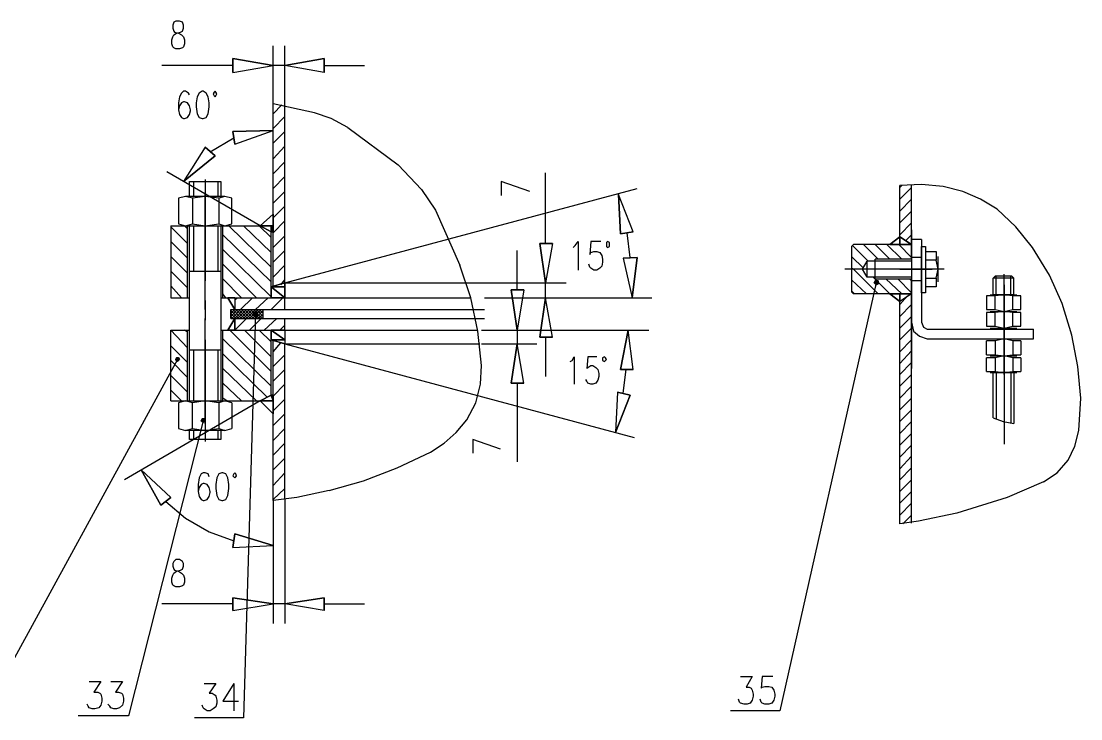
# Model space of a CAD drawing. Extents: x 0.3 to 16.2, y 0.3 to 22.9.
# Drawn here: x 9.723 to 13.313, y 11.63 to 13.993 of the extents above; entities that cross this region are included whole.
import ezdxf

# ---------------------------------------------------------------- set-up
doc = ezdxf.new("R2010")
doc.units = 0
doc.header["$MEASUREMENT"] = 0
doc.linetypes.add('AUSGEZOGEN', pattern=[0])
doc.layers.get('0').update_dxf_attribs({"linetype": 'AUSGEZOGEN'})

msp = doc.modelspace()

# ---------------------------------------------------------------- linework, layer by layer
for points in [[(10.2467, 13.9933), (10.24, 13.99), (10.24, 13.99), (10.2367, 13.98), (10.2367, 13.98), (10.2367, 13.97), (10.2367, 13.97), (10.24, 13.96), (10.24, 13.96), (10.2433, 13.9567), (10.2433, 13.9567), (10.2567, 13.9533), (10.2567, 13.9533), (10.2667, 13.9467), (10.2667, 13.9467), (10.2733, 13.94), (10.2733, 13.94), (10.2767, 13.93), (10.2767, 13.93), (10.2767, 13.9167), (10.2767, 13.9167), (10.2733, 13.9067), (10.2733, 13.9067), (10.27, 13.9033), (10.27, 13.9033), (10.26, 13.9), (10.26, 13.9), (10.2467, 13.9), (10.2467, 13.9), (10.24, 13.9033), (10.24, 13.9033), (10.2367, 13.9067), (10.2367, 13.9067), (10.2333, 13.9167), (10.2333, 13.9167), (10.2333, 13.93), (10.2333, 13.93), (10.2367, 13.94), (10.2367, 13.94), (10.24, 13.9467), (10.24, 13.9467), (10.25, 13.9533), (10.25, 13.9533), (10.2633, 13.9567), (10.2633, 13.9567), (10.27, 13.96), (10.27, 13.96), (10.2733, 13.97), (10.2733, 13.97), (10.2733, 13.98), (10.2733, 13.98), (10.27, 13.99), (10.27, 13.99), (10.26, 13.9933), (10.26, 13.9933), (10.2467, 13.9933), (10.2467, 13.9933)], [(10.5767, 13.67), (10.5767, 13.91)], [(10.6167, 13.67), (10.6167, 13.91)], [(10.44, 13.8667), (10.44, 13.82), (10.44, 13.8667), (10.44, 13.82), (10.5767, 13.8433), (10.44, 13.8667), (10.5767, 13.8433), (10.44, 13.8667), (10.44, 13.8667)], [(10.75, 13.8667), (10.75, 13.82), (10.75, 13.8667), (10.75, 13.82), (10.6167, 13.8433), (10.75, 13.8667), (10.6167, 13.8433), (10.75, 13.8667), (10.75, 13.8667)], [(10.44, 13.8433), (10.2, 13.8433)], [(10.6167, 13.8433), (10.5767, 13.8433)], [(10.75, 13.8433), (10.8867, 13.8433)], [(10.2933, 13.7433), (10.29, 13.75), (10.29, 13.75), (10.28, 13.7567), (10.28, 13.7567), (10.2733, 13.7567), (10.2733, 13.7567), (10.2667, 13.75), (10.2667, 13.75), (10.26, 13.7367), (10.26, 13.7367), (10.2567, 13.7167), (10.2567, 13.7167), (10.2567, 13.6933), (10.2567, 13.6933), (10.26, 13.6767), (10.26, 13.6767), (10.2667, 13.6667), (10.2667, 13.6667), (10.2733, 13.6633), (10.2733, 13.6633), (10.2767, 13.6633), (10.2767, 13.6633), (10.2867, 13.6667), (10.2867, 13.6667), (10.2933, 13.6767), (10.2933, 13.6767), (10.2967, 13.69), (10.2967, 13.69), (10.2967, 13.6933), (10.2967, 13.6933), (10.2933, 13.7067), (10.2933, 13.7067), (10.2867, 13.7167), (10.2867, 13.7167), (10.2767, 13.72), (10.2767, 13.72), (10.2733, 13.72), (10.2733, 13.72), (10.2667, 13.7167), (10.2667, 13.7167), (10.26, 13.7067), (10.26, 13.7067), (10.2567, 13.6933)], [(10.3367, 13.7567), (10.3267, 13.75), (10.3267, 13.75), (10.32, 13.7367), (10.32, 13.7367), (10.3167, 13.7167), (10.3167, 13.7167), (10.3167, 13.7033), (10.3167, 13.7033), (10.32, 13.68), (10.32, 13.68), (10.3267, 13.6667), (10.3267, 13.6667), (10.3367, 13.6633), (10.3367, 13.6633), (10.34, 13.6633), (10.34, 13.6633), (10.35, 13.6667), (10.35, 13.6667), (10.3567, 13.68), (10.3567, 13.68), (10.36, 13.7033), (10.36, 13.7033), (10.36, 13.7167), (10.36, 13.7167), (10.3567, 13.7367), (10.3567, 13.7367), (10.35, 13.75), (10.35, 13.75), (10.34, 13.7567), (10.34, 13.7567), (10.3367, 13.7567), (10.3367, 13.7567)], [(10.3867, 13.7467), (10.3833, 13.7533), (10.3833, 13.7533), (10.38, 13.7567), (10.38, 13.7567), (10.3767, 13.7533), (10.3767, 13.7533), (10.3733, 13.7467), (10.3733, 13.7467), (10.3767, 13.74), (10.3767, 13.74), (10.38, 13.7367), (10.38, 13.7367), (10.3833, 13.74), (10.3833, 13.74), (10.3867, 13.7467), (10.3867, 13.7467)], [(10.7167, 13.6833), (10.5767, 13.7133)], [(10.5767, 13.0933), (10.5767, 13.7133)], [(10.5767, 13.68), (10.6067, 13.71)], [(10.6167, 13.1067), (10.6167, 13.7067)], [(10.83, 13.6333), (10.7733, 13.6633), (10.7733, 13.6633), (10.7167, 13.6833)], [(10.5767, 13.63), (10.6167, 13.67)], [(10.44, 13.62), (10.4467, 13.5767), (10.44, 13.62), (10.4467, 13.5767), (10.5767, 13.6233), (10.44, 13.62), (10.5767, 13.6233), (10.44, 13.62), (10.44, 13.62)], [(10.5767, 13.58), (10.6167, 13.62)], [(10.83, 13.6333), (11, 13.5067), (11, 13.5067), (11.08, 13.4233), (11.08, 13.4233), (11.1267, 13.3533), (11.1267, 13.3533), (11.21, 13.1667)], [(10.4433, 13.5967), (10.3633, 13.55)], [(10.38, 13.5367), (10.3467, 13.5667), (10.38, 13.5367), (10.3467, 13.5667), (10.2733, 13.45), (10.38, 13.5367), (10.2733, 13.45), (10.38, 13.5367), (10.38, 13.5367)], [(10.5767, 13.5267), (10.6167, 13.57)], [(10.5767, 13.4767), (10.6167, 13.5167)], [(10.5333, 13.3), (10.2167, 13.4833)], [(10.5767, 13.4267), (10.6167, 13.4667)], [(11.5, 13.24), (11.5, 13.48)], [(10.2933, 13.45), (10.4, 13.45)], [(10.2933, 13.4), (10.2933, 13.45)], [(10.3067, 13.45), (10.3067, 13.4)], [(10.3467, 13.4567), (10.3467, 13.1133)], [(10.3467, 13.45), (10.35, 13.45)], [(10.39, 13.45), (10.39, 13.4)], [(10.4, 13.45), (10.4, 13.4)], [(10.6167, 13.1067), (11.81, 13.4267)], [(11.4467, 13.4167), (11.35, 13.45), (11.35, 13.45), (11.35, 13.4033)], [(12.8467, 13.4333), (12.7733, 13.44), (12.7733, 13.44), (12.7, 13.4367)], [(12.7, 13.43), (12.7067, 13.4367)], [(12.7, 13.2367), (12.7, 13.4367)], [(12.7, 13.39), (12.74, 13.43)], [(12.74, 13.1867), (12.74, 13.44)], [(13.03, 13.3567), (12.9733, 13.39), (12.9733, 13.39), (12.9133, 13.4167), (12.9133, 13.4167), (12.8467, 13.4333)], [(10.3033, 13.3933), (10.28, 13.4), (10.28, 13.4), (10.2567, 13.3933)], [(10.2567, 13.3933), (10.2567, 13.3067)], [(10.4133, 13.4), (10.28, 13.4)], [(10.3933, 13.3933), (10.3467, 13.4), (10.3467, 13.4), (10.3033, 13.3933)], [(10.3033, 13.3933), (10.3033, 13.3067)], [(10.3467, 13.2933), (10.3467, 13.4067)], [(10.4367, 13.3933), (10.4133, 13.4), (10.4133, 13.4), (10.3933, 13.3933)], [(10.3933, 13.3933), (10.3933, 13.3067)], [(10.4367, 13.3067), (10.4367, 13.3933)], [(10.5767, 13.3767), (10.6167, 13.4167)], [(11.7533, 13.2733), (11.7967, 13.28), (11.7533, 13.2733), (11.7967, 13.28), (11.7467, 13.4067), (11.7533, 13.2733), (11.7467, 13.4067), (11.7533, 13.2733), (11.7533, 13.2733)], [(10.3467, 13.0167), (10.3467, 13.3733)], [(10.5767, 13.3267), (10.6167, 13.3667)], [(12.7, 13.35), (12.74, 13.39)], [(13.15, 13.2267), (13.0933, 13.2967), (13.0933, 13.2967), (13.03, 13.3567)], [(10.5767, 13.34), (10.5333, 13.3), (10.5767, 13.34), (10.5333, 13.3), (10.5767, 13.3), (10.5767, 13.34), (10.5767, 13.3), (10.5767, 13.34), (10.5767, 13.34)], [(10.5333, 13.3), (10.5767, 13.34)], [(12.7, 13.31), (12.74, 13.35)], [(10.23, 13.3), (10.5767, 13.3)], [(10.23, 13.3), (10.23, 13.0567), (10.23, 13.0567), (10.2933, 13.0567)], [(10.2867, 13.24), (10.23, 13.2967)], [(10.2567, 13.3067), (10.28, 13.3), (10.28, 13.3), (10.3033, 13.3067)], [(10.2867, 13.29), (10.2767, 13.3)], [(10.2867, 13.0567), (10.2867, 13.3)], [(10.2933, 13.1467), (10.2933, 13.3)], [(10.3033, 13.3067), (10.3467, 13.3), (10.3467, 13.3), (10.3933, 13.3067)], [(10.3067, 13.3), (10.3067, 13.1467)], [(10.39, 13.3), (10.39, 13.1467)], [(10.3933, 13.3067), (10.4133, 13.3), (10.4133, 13.3), (10.4367, 13.3067)], [(10.4, 13.3), (10.4, 13.1467)], [(10.4067, 13.0567), (10.4067, 13.3)], [(10.57, 13.16), (10.4267, 13.3)], [(10.57, 13.21), (10.4767, 13.3)], [(10.57, 13.26), (10.53, 13.3)], [(10.5333, 13.3), (10.57, 13.3), (10.5333, 13.3), (10.57, 13.3), (10.5333, 13.3), (10.5333, 13.3)], [(10.5333, 13.3), (10.5767, 13.3), (10.5333, 13.3), (10.5767, 13.3), (10.5333, 13.3), (10.5333, 13.3)], [(10.5333, 13.3), (10.57, 13.3), (10.5333, 13.3), (10.57, 13.3), (10.57, 13.28), (10.5333, 13.3), (10.57, 13.28), (10.5333, 13.3), (10.5333, 13.3)], [(10.5333, 13.3), (10.57, 13.28), (10.57, 13.28), (10.5767, 13.28)], [(10.5333, 13.3), (10.5767, 13.3)], [(10.57, 13.3), (10.5767, 13.3), (10.57, 13.3), (10.5767, 13.3), (10.57, 13.3), (10.57, 13.3)], [(10.57, 13.3), (10.57, 13.28), (10.57, 13.3), (10.57, 13.28), (10.5767, 13.28), (10.57, 13.3), (10.5767, 13.28), (10.57, 13.3), (10.57, 13.3)], [(10.57, 13.3), (10.5767, 13.3), (10.57, 13.3), (10.5767, 13.3), (10.5767, 13.28), (10.57, 13.3), (10.5767, 13.28), (10.57, 13.3), (10.57, 13.3)], [(10.57, 13.0567), (10.57, 13.3)], [(10.5767, 13.2767), (10.6167, 13.3167)], [(12.74, 13.2867), (12.74, 13.1867), (12.74, 13.1867), (12.6167, 13.1867)], [(12.7, 13.27), (12.74, 13.31)], [(10.57, 13.11), (10.4067, 13.27)], [(10.57, 13.28), (10.5767, 13.28), (10.57, 13.28), (10.5767, 13.28), (10.57, 13.28), (10.57, 13.28)], [(10.5767, 13.2267), (10.6167, 13.2667)], [(11.7867, 13.1933), (11.7767, 13.2767)], [(12.7, 13.2633), (12.6667, 13.2367), (12.7, 13.2633), (12.6667, 13.2367), (12.7, 13.2367), (12.7, 13.2633), (12.7, 13.2367), (12.7, 13.2633), (12.7, 13.2633)], [(12.6667, 13.2367), (12.7, 13.2633), (12.7, 13.2633), (12.74, 13.2367)], [(12.7, 13.2633), (12.7, 13.2367), (12.7, 13.2633), (12.7, 13.2367), (12.74, 13.2367), (12.7, 13.2633), (12.74, 13.2367), (12.7, 13.2633), (12.7, 13.2633)], [(12.72, 13.25), (12.74, 13.27)], [(12.74, 13.2533), (12.74, 12.9733), (12.74, 12.9733), (12.7467, 12.9433), (12.7467, 12.9433), (12.7667, 12.9267), (12.7667, 12.9267), (12.7933, 12.9167), (12.7933, 12.9167), (13.1533, 12.9167)], [(12.7733, 13.2533), (12.74, 13.2533)], [(12.7733, 13.2533), (12.7733, 12.9733), (12.7733, 12.9733), (12.78, 12.9567), (12.78, 12.9567), (12.7933, 12.95), (12.7933, 12.95), (13.1533, 12.95)], [(10.2867, 13.19), (10.23, 13.2467)], [(10.57, 13.06), (10.4067, 13.22)], [(10.5767, 13.1767), (10.6167, 13.2167)], [(11.4033, 13.0833), (11.4033, 13.2167)], [(11.48, 13.24), (11.5233, 13.24), (11.48, 13.24), (11.5233, 13.24), (11.5, 13.1067), (11.48, 13.24), (11.5, 13.1067), (11.48, 13.24), (11.48, 13.24)], [(11.5933, 13.2267), (11.6, 13.2333), (11.6, 13.2333), (11.61, 13.2467), (11.61, 13.2467), (11.61, 13.15)], [(11.6867, 13.2467), (11.6533, 13.2467), (11.6533, 13.2467), (11.65, 13.2033), (11.65, 13.2033), (11.6533, 13.21), (11.6533, 13.21), (11.6633, 13.2133), (11.6633, 13.2133), (11.6733, 13.2133), (11.6733, 13.2133), (11.6833, 13.21), (11.6833, 13.21), (11.69, 13.2), (11.69, 13.2), (11.6933, 13.1867), (11.6933, 13.1867), (11.6933, 13.1767), (11.6933, 13.1767), (11.69, 13.1633), (11.69, 13.1633), (11.6833, 13.1567), (11.6833, 13.1567), (11.6733, 13.15), (11.6733, 13.15), (11.6633, 13.15), (11.6633, 13.15), (11.6533, 13.1567), (11.6533, 13.1567), (11.65, 13.16), (11.65, 13.16), (11.6467, 13.17)], [(11.7167, 13.2367), (11.7167, 13.2433), (11.7167, 13.2433), (11.71, 13.2467), (11.71, 13.2467), (11.7067, 13.2433), (11.7067, 13.2433), (11.7067, 13.23), (11.7067, 13.23), (11.71, 13.2267), (11.71, 13.2267), (11.7167, 13.23), (11.7167, 13.23), (11.7167, 13.2367), (11.7167, 13.2367)], [(12.5367, 13.23), (12.5433, 13.2367)], [(12.5367, 13.23), (12.5367, 13.0767), (12.5367, 13.0767), (12.5433, 13.07)], [(12.5933, 13.18), (12.54, 13.2333)], [(12.74, 13.2367), (12.5433, 13.2367)], [(12.6267, 13.1867), (12.5767, 13.2367)], [(12.6667, 13.1867), (12.6167, 13.2367)], [(12.7067, 13.1867), (12.6567, 13.2367)], [(12.6667, 13.2367), (12.7, 13.2367), (12.6667, 13.2367), (12.7, 13.2367), (12.6667, 13.2367), (12.6667, 13.2367)], [(12.74, 13.1933), (12.6967, 13.2367)], [(12.7, 13.2367), (12.74, 13.2367), (12.7, 13.2367), (12.74, 13.2367), (12.7, 13.2367), (12.7, 13.2367)], [(12.74, 13.2333), (12.7367, 13.2367)], [(12.7733, 13.0733), (12.7733, 13.23)], [(12.7867, 13.23), (12.7867, 13.0733), (12.7867, 13.0733), (12.7733, 13.0733)], [(12.7733, 13.23), (12.7867, 13.23)], [(12.7867, 13.2133), (12.8233, 13.2133), (12.8233, 13.2133), (12.8233, 13.1833)], [(13.25, 13.0367), (13.2067, 13.1333), (13.2067, 13.1333), (13.15, 13.2267)], [(10.2867, 13.14), (10.23, 13.1967)], [(11.81, 13.1933), (11.7633, 13.19), (11.81, 13.1933), (11.7633, 13.19), (11.7933, 13.0567), (11.81, 13.1933), (11.7933, 13.0567), (11.81, 13.1933), (11.81, 13.1933)], [(12.5767, 13.1567), (12.5367, 13.1967)], [(12.5733, 13.1533), (12.59, 13.18)], [(12.59, 13.1267), (12.59, 13.18)], [(12.6167, 13.18), (12.59, 13.18)], [(12.6167, 13.12), (12.6167, 13.1867)], [(12.74, 13.18), (12.6167, 13.18)], [(12.7733, 13.1933), (12.74, 13.1933)], [(12.8233, 13.1833), (12.7867, 13.1833)], [(12.8233, 13.1233), (12.83, 13.1533), (12.83, 13.1533), (12.8233, 13.1833)], [(12.83, 13.11), (12.83, 13.1967)], [(10.2867, 13.09), (10.23, 13.1467)], [(10.2933, 12.7067), (10.2933, 13.1467)], [(10.2933, 13.1467), (10.4, 13.1467)], [(10.4, 13.1467), (10.4, 12.7067)], [(10.52, 13.0567), (10.4067, 13.17)], [(10.5767, 13.1267), (10.6167, 13.1667)], [(11.2833, 12.8267), (11.27, 12.9433), (11.27, 12.9433), (11.2467, 13.0567), (11.2467, 13.0567), (11.21, 13.1667)], [(12.85, 13.1533), (12.5133, 13.1533)], [(12.6267, 13.07), (12.5433, 13.1533), (12.5433, 13.1533), (12.5367, 13.1567)], [(12.6167, 13.1267), (12.59, 13.1267), (12.59, 13.1267), (12.5733, 13.1533)], [(12.7, 13.1533), (12.81, 13.1533)], [(12.8133, 13.1533), (12.74, 13.1533)], [(10.47, 13.0567), (10.4067, 13.12)], [(10.6167, 13.1067), (10.57, 13.0933), (10.6167, 13.1067), (10.57, 13.0933), (10.6167, 13.0933), (10.6167, 13.1067), (10.6167, 13.0933), (10.6167, 13.1067), (10.6167, 13.1067)], [(10.57, 13.0933), (10.6167, 13.1067)], [(10.6033, 13.1), (10.6167, 13.1167)], [(10.6167, 13.1067), (11.23, 13.1067)], [(10.6167, 13.0567), (10.6167, 13.1067)], [(11.23, 13.1067), (11.57, 13.1067)], [(11.5, 13.0567), (11.5, 13.1067)], [(12.6233, 13.1067), (12.62, 13.1067), (12.62, 13.1067), (12.2933, 11.6567), (12.2933, 11.6567), (12.1267, 11.6567)], [(12.5867, 13.07), (12.5367, 13.1167)], [(12.6667, 13.07), (12.61, 13.1267)], [(12.6167, 13.1133), (12.6133, 13.1067), (12.6167, 13.1133), (12.6133, 13.1067), (12.62, 13.1067), (12.6167, 13.1133), (12.62, 13.1067), (12.6167, 13.1133), (12.6167, 13.1133)], [(12.6133, 13.1067), (12.6167, 13.1033), (12.6133, 13.1067), (12.6167, 13.1033), (12.62, 13.1067), (12.6133, 13.1067), (12.62, 13.1067), (12.6133, 13.1067), (12.6133, 13.1067)], [(12.74, 13.1267), (12.6167, 13.1267)], [(12.6167, 13.12), (12.74, 13.12), (12.74, 13.12), (12.74, 12.8167)], [(12.62, 13.1133), (12.6167, 13.1133), (12.62, 13.1133), (12.6167, 13.1133), (12.62, 13.1067), (12.62, 13.1133), (12.62, 13.1067), (12.62, 13.1133), (12.62, 13.1133)], [(12.6167, 13.1033), (12.62, 13.1), (12.6167, 13.1033), (12.62, 13.1), (12.62, 13.1067), (12.6167, 13.1033), (12.62, 13.1067), (12.6167, 13.1033), (12.6167, 13.1033)], [(12.6267, 13.1067), (12.6267, 13.1133), (12.6267, 13.1067), (12.6267, 13.1133), (12.62, 13.1067), (12.6267, 13.1067), (12.62, 13.1067), (12.6267, 13.1067), (12.6267, 13.1067)], [(12.6267, 13.1133), (12.62, 13.1133), (12.6267, 13.1133), (12.62, 13.1133), (12.62, 13.1067), (12.6267, 13.1133), (12.62, 13.1067), (12.6267, 13.1133), (12.6267, 13.1133)], [(12.62, 13.1067), (12.6233, 13.1067)], [(12.62, 13.1), (12.6267, 13.1033), (12.62, 13.1), (12.6267, 13.1033), (12.62, 13.1067), (12.62, 13.1), (12.62, 13.1067), (12.62, 13.1), (12.62, 13.1)], [(12.6267, 13.1033), (12.6267, 13.1067), (12.6267, 13.1033), (12.6267, 13.1067), (12.62, 13.1067), (12.6267, 13.1033), (12.62, 13.1067), (12.6267, 13.1033), (12.6267, 13.1033)], [(12.7067, 13.07), (12.6533, 13.12)], [(12.74, 13.0733), (12.6933, 13.12)], [(12.74, 13.1133), (12.7333, 13.12)], [(12.74, 12.2933), (12.74, 13.12)], [(12.7733, 13.1133), (12.74, 13.1133)], [(12.7867, 13.1233), (12.8233, 13.1233), (12.8233, 13.1233), (12.8233, 13.0933), (12.8233, 13.0933), (12.7867, 13.0933)], [(13.0867, 13.1233), (13.0167, 13.1233), (13.0167, 13.1233), (13.0233, 13.13)], [(13.0867, 13.0667), (13.0167, 13.0667), (13.0167, 13.0667), (13.0167, 13.1233)], [(13.08, 13.13), (13.0233, 13.13)], [(13.0267, 13.0667), (13.0267, 13.13)], [(13.0533, 12.9233), (13.0533, 13.1367)], [(13.0767, 13.0667), (13.0767, 13.13)], [(13.08, 13.13), (13.0867, 13.1233)], [(13.0867, 13.0667), (13.0867, 13.1233)], [(10.2667, 13.0567), (10.23, 13.0967)], [(10.4167, 13.0567), (10.4067, 13.07)], [(10.57, 13.0933), (10.57, 13.0567), (10.57, 13.0933), (10.57, 13.0567), (10.6167, 13.0567), (10.57, 13.0933), (10.6167, 13.0567), (10.57, 13.0933), (10.57, 13.0933)], [(10.57, 13.0933), (10.6167, 13.0933), (10.57, 13.0933), (10.6167, 13.0933), (10.6167, 13.0567), (10.57, 13.0933), (10.6167, 13.0567), (10.57, 13.0933), (10.57, 13.0933)], [(11.3833, 13.0833), (11.4267, 13.0833), (11.3833, 13.0833), (11.4267, 13.0833), (11.4033, 12.9467), (11.3833, 13.0833), (11.4033, 12.9467), (11.3833, 13.0833), (11.3833, 13.0833)], [(12.5467, 13.07), (12.5367, 13.08)], [(12.74, 13.07), (12.5433, 13.07)], [(12.6667, 13.07), (12.7, 13.07), (12.6667, 13.07), (12.7, 13.07), (12.6667, 13.07), (12.6667, 13.07)], [(12.6667, 13.07), (12.7, 13.07), (12.6667, 13.07), (12.7, 13.07), (12.7, 13.0433), (12.6667, 13.07), (12.7, 13.0433), (12.6667, 13.07), (12.6667, 13.07)], [(12.7, 13.0433), (12.6667, 13.07)], [(12.7, 12.29), (12.7, 13.07)], [(12.7, 13.07), (12.74, 13.07), (12.7, 13.07), (12.74, 13.07), (12.7, 13.07), (12.7, 13.07)], [(12.7, 13.07), (12.74, 13.07), (12.7, 13.07), (12.74, 13.07), (12.7, 13.0433), (12.7, 13.07), (12.7, 13.0433), (12.7, 13.07), (12.7, 13.07)], [(12.74, 13.07), (12.7, 13.0433)], [(13.0533, 13.1), (13.0533, 12.9333)], [(13.0533, 13.0733), (13.0533, 13.0033)], [(10.3467, 13.0467), (10.3467, 12.98)], [(10.4, 13.0567), (11.2467, 13.0567)], [(10.4233, 13.0567), (10.4467, 13.0567), (10.4233, 13.0567), (10.4467, 13.0567), (10.4233, 13.0567), (10.4233, 13.0567)], [(10.4233, 13.0567), (10.4467, 13.0567), (10.4233, 13.0567), (10.4467, 13.0567), (10.4467, 13.0167), (10.4233, 13.0567), (10.4467, 13.0167), (10.4233, 13.0567), (10.4233, 13.0567)], [(10.4467, 13.0567), (10.4467, 13.0167), (10.4467, 13.0167), (10.4233, 13.0567)], [(10.4467, 13.05), (10.4567, 13.0567)], [(10.4667, 13.0167), (10.5067, 13.0567)], [(10.5167, 13.0167), (10.56, 13.0567)], [(10.57, 13.0567), (10.6167, 13.0567), (10.57, 13.0567), (10.6167, 13.0567), (10.57, 13.0567), (10.57, 13.0567)], [(10.57, 13.0167), (10.61, 13.0567)], [(10.6167, 13.0167), (10.6167, 13.0567)], [(11.2933, 13.0567), (11.57, 13.0567)], [(11.2933, 13.0567), (11.86, 13.0567)], [(11.48, 12.9233), (11.5233, 12.9233), (11.48, 12.9233), (11.5233, 12.9233), (11.5, 13.0567), (11.48, 12.9233), (11.5, 13.0567), (11.48, 12.9233), (11.48, 12.9233)], [(12.7, 13.0333), (12.7267, 13.0633)], [(12.7, 12.9933), (12.74, 13.0333)], [(13.0233, 13.0633), (12.9933, 13.0633)], [(12.9933, 13.0633), (12.9933, 13.0167)], [(13.0067, 13.0667), (13.0967, 13.0667)], [(13.0833, 13.0633), (13.0533, 13.0667), (13.0533, 13.0667), (13.0233, 13.0633)], [(13.0233, 13.0167), (13.0233, 13.0633)], [(13.11, 13.0633), (13.0833, 13.0633)], [(13.0833, 13.0167), (13.0833, 13.0633)], [(13.11, 13.0167), (13.11, 13.0633)], [(13.3067, 12.6067), (13.3133, 12.7167), (13.3133, 12.7167), (13.3033, 12.8233), (13.3033, 12.8233), (13.2833, 12.93), (13.2833, 12.93), (13.25, 13.0367)], [(10.52, 13.0033), (10.5167, 13.0033), (10.5167, 13.0033), (10.4767, 11.6333), (10.4767, 11.6333), (10.31, 11.6333)], [(10.4333, 13.0167), (11.2933, 13.0167)], [(10.4333, 12.9867), (10.4333, 13.0167)], [(10.4567, 13.0167), (10.4333, 12.9933)], [(10.4467, 13.0167), (10.4333, 13.0033)], [(10.4367, 13.0167), (10.4333, 13.0133)], [(10.46, 12.9867), (10.4333, 13.0133)], [(10.45, 12.9867), (10.4333, 13.0033)], [(10.4667, 13.0167), (10.4367, 12.9867)], [(10.47, 12.9867), (10.44, 13.0167)], [(10.4467, 13.0167), (11.2567, 13.0167)], [(10.4767, 13.0167), (10.4467, 12.9867)], [(10.48, 12.9867), (10.45, 13.0167)], [(10.4867, 13.0167), (10.4567, 12.9867)], [(10.49, 12.9867), (10.46, 13.0167)], [(10.4967, 13.0167), (10.4667, 12.9867)], [(10.5, 12.9867), (10.47, 13.0167)], [(10.5067, 13.0167), (10.4767, 12.9867)], [(10.51, 12.9867), (10.48, 13.0167)], [(10.5167, 13.0167), (10.4867, 12.9867)], [(10.52, 12.9867), (10.49, 13.0167)], [(10.5267, 13.0167), (10.4967, 12.9867)], [(10.53, 12.9867), (10.5, 13.0167)], [(10.5367, 13.0167), (10.5067, 12.9867)], [(10.54, 12.9867), (10.51, 13.0167)], [(10.5133, 13.0067), (10.51, 13.0033), (10.5133, 13.0067), (10.51, 13.0033), (10.5167, 13.0033), (10.5133, 13.0067), (10.5167, 13.0033), (10.5133, 13.0067), (10.5133, 13.0067)], [(10.51, 13.0033), (10.5133, 12.9967), (10.51, 13.0033), (10.5133, 12.9967), (10.5167, 13.0033), (10.51, 13.0033), (10.5167, 13.0033), (10.51, 13.0033), (10.51, 13.0033)], [(10.5167, 13.01), (10.5133, 13.0067), (10.5167, 13.01), (10.5133, 13.0067), (10.5167, 13.0033), (10.5167, 13.01), (10.5167, 13.0033), (10.5167, 13.01), (10.5167, 13.01)], [(10.5133, 12.9967), (10.5167, 12.9967), (10.5133, 12.9967), (10.5167, 12.9967), (10.5167, 13.0033), (10.5133, 12.9967), (10.5167, 13.0033), (10.5133, 12.9967), (10.5133, 12.9967)], [(10.5433, 13.0133), (10.5167, 12.9867)], [(10.5233, 13.0067), (10.5167, 13.01), (10.5233, 13.0067), (10.5167, 13.01), (10.5167, 13.0033), (10.5233, 13.0067), (10.5167, 13.0033), (10.5233, 13.0067), (10.5233, 13.0067)], [(10.5233, 13.0033), (10.5233, 13.0067), (10.5233, 13.0033), (10.5233, 13.0067), (10.5167, 13.0033), (10.5233, 13.0033), (10.5167, 13.0033), (10.5233, 13.0033), (10.5233, 13.0033)], [(10.5167, 13.0033), (10.52, 13.0033)], [(10.5167, 12.9967), (10.5233, 12.9967), (10.5167, 12.9967), (10.5233, 12.9967), (10.5167, 13.0033), (10.5167, 12.9967), (10.5167, 13.0033), (10.5167, 12.9967), (10.5167, 12.9967)], [(10.5233, 12.9967), (10.5233, 13.0033), (10.5233, 12.9967), (10.5233, 13.0033), (10.5167, 13.0033), (10.5233, 12.9967), (10.5167, 13.0033), (10.5233, 12.9967), (10.5233, 12.9967)], [(10.5433, 12.9933), (10.52, 13.0167)], [(10.5433, 13), (10.5267, 12.9867)], [(10.5433, 13.0033), (10.53, 13.0167)], [(10.5433, 13.0133), (10.54, 13.0167)], [(10.5433, 12.9867), (10.5433, 13.0167)], [(12.9933, 13.0167), (13.0233, 13.0167)], [(13.11, 13.0067), (13.0833, 13.0067), (13.0833, 13.0067), (13.0533, 13.01), (13.0533, 13.01), (13.0233, 13.0067), (13.0233, 13.0067), (12.9933, 13.0067)], [(12.9933, 13.0067), (12.9933, 12.96)], [(13.0067, 13.01), (13.0967, 13.01)], [(13.0067, 13.01), (13.0967, 13.01)], [(13.0233, 13.0167), (13.0533, 13.01), (13.0533, 13.01), (13.0833, 13.0167)], [(13.0233, 12.96), (13.0233, 13.0067)], [(13.0533, 13.02), (13.0533, 12.89)], [(13.0533, 13.0167), (13.0533, 12.9467)], [(13.0833, 13.0167), (13.11, 13.0167)], [(13.0833, 12.96), (13.0833, 13.0067)], [(13.11, 12.96), (13.11, 13.0067)], [(10.3467, 12.63), (10.3467, 12.9867)], [(10.4467, 12.9867), (10.4233, 12.9467), (10.4467, 12.9867), (10.4233, 12.9467), (10.4467, 12.9467), (10.4467, 12.9867), (10.4467, 12.9467), (10.4467, 12.9867), (10.4467, 12.9867)], [(10.4467, 12.9467), (10.4467, 12.9867), (10.4467, 12.9867), (10.4233, 12.9467)], [(10.44, 12.9867), (10.4333, 12.9933)], [(10.4333, 12.9867), (11.2933, 12.9867)], [(10.4467, 12.9867), (11.2633, 12.9867)], [(10.4467, 12.9467), (10.4867, 12.9867)], [(10.4967, 12.9467), (10.5367, 12.9867)], [(10.5433, 12.99), (10.5367, 12.9867)], [(10.5467, 12.9467), (10.59, 12.9867)], [(10.6, 12.9467), (10.6167, 12.9633)], [(10.6167, 12.9467), (10.6167, 12.9867)], [(12.7, 12.9533), (12.74, 12.9933)], [(12.9933, 12.96), (13.0233, 12.96), (13.0233, 12.96), (13.0533, 12.9533), (13.0533, 12.9533), (13.0833, 12.96), (13.0833, 12.96), (13.11, 12.96)], [(10.2867, 12.8867), (10.23, 12.9467)], [(10.23, 12.7067), (10.23, 12.9467)], [(10.23, 12.9467), (10.2933, 12.9467)], [(10.2867, 12.94), (10.2767, 12.9467)], [(10.2867, 12.7067), (10.2867, 12.9467)], [(10.4, 12.9467), (11.27, 12.9467)], [(10.4067, 12.7067), (10.4067, 12.9467)], [(10.4233, 12.9467), (10.4467, 12.9467), (10.4233, 12.9467), (10.4467, 12.9467), (10.4233, 12.9467), (10.4233, 12.9467)], [(10.57, 12.8067), (10.43, 12.9467)], [(10.57, 12.8567), (10.48, 12.9467)], [(10.57, 12.9067), (10.53, 12.9467)], [(10.57, 12.9467), (10.6167, 12.9467), (10.57, 12.9467), (10.6167, 12.9467), (10.57, 12.9467), (10.57, 12.9467)], [(10.57, 12.9467), (10.57, 12.9133), (10.57, 12.9467), (10.57, 12.9133), (10.6167, 12.9133), (10.57, 12.9467), (10.6167, 12.9133), (10.57, 12.9467), (10.57, 12.9467)], [(10.57, 12.9467), (10.6167, 12.9467), (10.57, 12.9467), (10.6167, 12.9467), (10.6167, 12.9133), (10.57, 12.9467), (10.6167, 12.9133), (10.57, 12.9467), (10.57, 12.9467)], [(10.6167, 12.9467), (10.6167, 12.9), (10.6167, 12.9), (10.57, 12.9133)], [(10.57, 12.7267), (10.57, 12.9467)], [(11.2833, 12.9467), (11.47, 12.9467)], [(11.29, 12.9467), (11.85, 12.9467)], [(11.4033, 12.9467), (11.4033, 12.9)], [(11.7533, 12.8133), (11.7967, 12.8133), (11.7533, 12.8133), (11.7967, 12.8133), (11.78, 12.9467), (11.7533, 12.8133), (11.78, 12.9467), (11.7533, 12.8133), (11.7533, 12.8133)], [(12.7, 12.9133), (12.74, 12.9533)], [(13.0067, 12.9533), (13.0967, 12.9533)], [(13.0533, 12.9467), (13.0533, 12.5867)], [(13.1533, 12.9167), (13.1533, 12.95)], [(10.2867, 12.8367), (10.23, 12.8933)], [(10.3467, 12.9133), (10.3467, 12.57)], [(10.57, 12.7567), (10.4067, 12.9167)], [(10.57, 12.9133), (10.6167, 12.9133), (10.57, 12.9133), (10.6167, 12.9133), (10.6167, 12.9), (10.57, 12.9133), (10.6167, 12.9), (10.57, 12.9133), (10.57, 12.9133)], [(10.5767, 12.37), (10.5767, 12.91)], [(10.5767, 12.8733), (10.6033, 12.9033)], [(10.6167, 12.9), (11.8, 12.5833)], [(10.6167, 12.3767), (10.6167, 12.9)], [(10.6167, 12.9), (11.2767, 12.9)], [(11.2833, 12.9), (11.47, 12.9)], [(11.3833, 12.7667), (11.4267, 12.7667), (11.3833, 12.7667), (11.4267, 12.7667), (11.4033, 12.9), (11.3833, 12.7667), (11.4033, 12.9), (11.3833, 12.7667), (11.3833, 12.7667)], [(11.5, 12.9233), (11.5, 12.79)], [(12.7, 12.8733), (12.74, 12.9133)], [(13.0833, 12.91), (13.0533, 12.9167), (13.0533, 12.9167), (13.0233, 12.91), (13.0233, 12.91), (12.9933, 12.91)], [(12.9933, 12.8633), (12.9933, 12.91)], [(13.0067, 12.9167), (13.0967, 12.9167)], [(13.0233, 12.91), (13.0233, 12.8633)], [(13.0533, 12.8533), (13.0533, 12.9233)], [(13.0833, 12.91), (13.0833, 12.8633)], [(13.11, 12.91), (13.0833, 12.91)], [(13.11, 12.91), (13.11, 12.8633)], [(10.25, 12.8533), (10.2467, 12.8467), (10.25, 12.8533), (10.2467, 12.8467), (10.2533, 12.8467), (10.25, 12.8533), (10.2533, 12.8467), (10.25, 12.8533), (10.25, 12.8533)], [(10.2533, 12.8533), (10.25, 12.8533), (10.2533, 12.8533), (10.25, 12.8533), (10.2533, 12.8467), (10.2533, 12.8533), (10.2533, 12.8467), (10.2533, 12.8533), (10.2533, 12.8533)], [(10.26, 12.8467), (10.2567, 12.8533), (10.26, 12.8467), (10.2567, 12.8533), (10.2533, 12.8467), (10.26, 12.8467), (10.2533, 12.8467), (10.26, 12.8467), (10.26, 12.8467)], [(10.2567, 12.8533), (10.2533, 12.8533), (10.2567, 12.8533), (10.2533, 12.8533), (10.2533, 12.8467), (10.2567, 12.8533), (10.2533, 12.8467), (10.2567, 12.8533), (10.2567, 12.8533)], [(10.2933, 12.88), (10.4, 12.88)], [(10.3067, 12.88), (10.3067, 12.7067)], [(10.39, 12.88), (10.39, 12.7067)], [(10.5567, 12.72), (10.4067, 12.8667)], [(10.5767, 12.8233), (10.6167, 12.8633)], [(11.5833, 12.84), (11.59, 12.8433), (11.59, 12.8433), (11.5967, 12.8567), (11.5967, 12.8567), (11.5967, 12.7633)], [(11.6733, 12.8567), (11.6433, 12.8567), (11.6433, 12.8567), (11.64, 12.8167), (11.64, 12.8167), (11.6433, 12.82), (11.6433, 12.82), (11.6533, 12.8267), (11.6533, 12.8267), (11.66, 12.8267), (11.66, 12.8267), (11.67, 12.82), (11.67, 12.82), (11.6767, 12.8133), (11.6767, 12.8133), (11.68, 12.8), (11.68, 12.8), (11.68, 12.79), (11.68, 12.79), (11.6767, 12.7767), (11.6767, 12.7767), (11.67, 12.7667), (11.67, 12.7667), (11.66, 12.7633), (11.66, 12.7633), (11.6533, 12.7633), (11.6533, 12.7633), (11.6433, 12.7667), (11.6433, 12.7667), (11.64, 12.7733), (11.64, 12.7733), (11.6367, 12.78)], [(11.7067, 12.8467), (11.7033, 12.8533), (11.7033, 12.8533), (11.7, 12.8567), (11.7, 12.8567), (11.6933, 12.8533), (11.6933, 12.8533), (11.6933, 12.8433), (11.6933, 12.8433), (11.7, 12.84), (11.7, 12.84), (11.7033, 12.8433), (11.7033, 12.8433), (11.7067, 12.8467), (11.7067, 12.8467)], [(12.7, 12.8333), (12.74, 12.8767)], [(12.9933, 12.8633), (13.0233, 12.8633), (13.0233, 12.8633), (13.0533, 12.86), (13.0533, 12.86), (13.0833, 12.8633)], [(12.9933, 12.8067), (12.9933, 12.8533)], [(13.0233, 12.8533), (12.9933, 12.8533)], [(13.0067, 12.86), (13.0967, 12.86)], [(13.0067, 12.86), (13.0967, 12.86)], [(13.0833, 12.8533), (13.0533, 12.86), (13.0533, 12.86), (13.0233, 12.8533)], [(13.0233, 12.8533), (13.0233, 12.8067)], [(13.0533, 12.8667), (13.0533, 12.7967)], [(13.0533, 12.7967), (13.0533, 12.8667)], [(13.0833, 12.8633), (13.11, 12.8633)], [(13.0833, 12.8533), (13.0833, 12.8067)], [(13.11, 12.8533), (13.0833, 12.8533)], [(13.11, 12.8533), (13.11, 12.8067)], [(10.2567, 12.8467), (10.2533, 12.8467), (10.2533, 12.8467), (9.5867, 11.63), (9.5867, 11.63), (9.4167, 11.63)], [(10.2867, 12.7867), (10.23, 12.8433)], [(10.2467, 12.8467), (10.25, 12.8433), (10.2467, 12.8467), (10.25, 12.8433), (10.2533, 12.8467), (10.2467, 12.8467), (10.2533, 12.8467), (10.2467, 12.8467), (10.2467, 12.8467)], [(10.25, 12.8433), (10.2533, 12.84), (10.25, 12.8433), (10.2533, 12.84), (10.2533, 12.8467), (10.25, 12.8433), (10.2533, 12.8467), (10.25, 12.8433), (10.25, 12.8433)], [(10.2533, 12.8467), (10.2567, 12.8467)], [(10.2533, 12.84), (10.2567, 12.8433), (10.2533, 12.84), (10.2567, 12.8433), (10.2533, 12.8467), (10.2533, 12.84), (10.2533, 12.8467), (10.2533, 12.84), (10.2533, 12.84)], [(10.2567, 12.8433), (10.26, 12.8467), (10.2567, 12.8433), (10.26, 12.8467), (10.2533, 12.8467), (10.2567, 12.8433), (10.2533, 12.8467), (10.2567, 12.8433), (10.2567, 12.8433)], [(10.52, 12.7067), (10.4067, 12.8167)], [(11.2333, 12.6433), (11.2633, 12.7), (11.2633, 12.7), (11.28, 12.7633), (11.28, 12.7633), (11.2833, 12.8267)], [(12.7, 12.7967), (12.74, 12.8367)], [(10.2867, 12.7367), (10.23, 12.7933)], [(10.5767, 12.7733), (10.6167, 12.8133)], [(11.7633, 12.7333), (11.7733, 12.8133)], [(12.7, 12.7567), (12.74, 12.7967)], [(12.9933, 12.8067), (13.0233, 12.8067)], [(13.0067, 12.8033), (13.0967, 12.8033)], [(13.0167, 12.65), (13.0167, 12.8033)], [(13.0867, 12.8033), (13.0167, 12.8033)], [(13.0233, 12.8067), (13.0533, 12.8033), (13.0533, 12.8033), (13.0833, 12.8067)], [(13.0267, 12.8033), (13.0267, 12.6467)], [(13.0767, 12.8033), (13.0767, 12.63)], [(13.0833, 12.8067), (13.11, 12.8067)], [(13.0867, 12.8033), (13.0867, 12.63)], [(10.47, 12.7067), (10.4067, 12.7667)], [(10.5767, 12.7233), (10.6167, 12.7633)], [(11.4033, 12.7667), (11.4033, 12.5)], [(12.7, 12.7167), (12.74, 12.7567)], [(10.2667, 12.7067), (10.23, 12.7433)], [(10.3467, 12.7133), (10.3467, 12.6)], [(10.42, 12.7067), (10.4067, 12.7167)], [(10.57, 12.7267), (10.5333, 12.7067), (10.57, 12.7267), (10.5333, 12.7067), (10.5767, 12.7067), (10.57, 12.7267), (10.5767, 12.7067), (10.57, 12.7267), (10.57, 12.7267)], [(10.5333, 12.7067), (10.57, 12.7267), (10.57, 12.7267), (10.5767, 12.7267)], [(10.57, 12.7267), (10.5767, 12.7267), (10.57, 12.7267), (10.5767, 12.7267), (10.57, 12.7267), (10.57, 12.7267)], [(10.57, 12.7267), (10.5767, 12.7267), (10.57, 12.7267), (10.5767, 12.7267), (10.5767, 12.7067), (10.57, 12.7267), (10.5767, 12.7067), (10.57, 12.7267), (10.57, 12.7267)], [(10.5767, 12.6733), (10.6167, 12.7133)], [(11.7867, 12.7267), (11.7433, 12.7367), (11.7867, 12.7267), (11.7433, 12.7367), (11.7367, 12.6), (11.7867, 12.7267), (11.7367, 12.6), (11.7867, 12.7267), (11.7867, 12.7267)], [(12.7, 12.6767), (12.74, 12.7167)], [(13.0533, 12.73), (13.0533, 12.56)], [(10.5333, 12.7067), (10.0733, 12.44)], [(10.23, 12.7067), (10.5333, 12.7067)], [(10.3033, 12.7), (10.28, 12.7067), (10.28, 12.7067), (10.2567, 12.7)], [(10.2567, 12.7), (10.2567, 12.6133), (10.2567, 12.6133), (10.28, 12.6067), (10.28, 12.6067), (10.3033, 12.6133)], [(10.3933, 12.7), (10.3467, 12.7067), (10.3467, 12.7067), (10.3033, 12.7)], [(10.3033, 12.6133), (10.3033, 12.7)], [(10.4367, 12.7), (10.4133, 12.7067), (10.4133, 12.7067), (10.3933, 12.7)], [(10.3933, 12.7), (10.3933, 12.6133), (10.3933, 12.6133), (10.4133, 12.6067), (10.4133, 12.6067), (10.4367, 12.6133)], [(10.4367, 12.7), (10.4367, 12.6133)], [(10.5333, 12.7067), (10.5767, 12.7067), (10.5333, 12.7067), (10.5767, 12.7067), (10.5333, 12.7067), (10.5333, 12.7067)], [(10.5333, 12.7067), (10.5767, 12.7067), (10.5333, 12.7067), (10.5767, 12.7067), (10.5333, 12.7067), (10.5333, 12.7067)], [(10.5333, 12.7067), (10.5767, 12.7067), (10.5333, 12.7067), (10.5767, 12.7067), (10.5767, 12.6633), (10.5333, 12.7067), (10.5767, 12.6633), (10.5333, 12.7067), (10.5333, 12.7067)], [(10.5767, 12.6633), (10.5333, 12.7067), (10.5333, 12.7067), (10.5767, 12.7067)], [(12.7, 12.6367), (12.74, 12.6767)], [(10.3433, 12.64), (10.34, 12.64), (10.34, 12.64), (10.0867, 11.64), (10.0867, 11.64), (9.9167, 11.64)], [(10.3367, 12.6467), (10.3333, 12.64), (10.3367, 12.6467), (10.3333, 12.64), (10.34, 12.64), (10.3367, 12.6467), (10.34, 12.64), (10.3367, 12.6467), (10.3367, 12.6467)], [(10.3333, 12.64), (10.3367, 12.6367), (10.3333, 12.64), (10.3367, 12.6367), (10.34, 12.64), (10.3333, 12.64), (10.34, 12.64), (10.3333, 12.64), (10.3333, 12.64)], [(10.34, 12.6467), (10.3367, 12.6467), (10.34, 12.6467), (10.3367, 12.6467), (10.34, 12.64), (10.34, 12.6467), (10.34, 12.64), (10.34, 12.6467), (10.34, 12.6467)], [(10.3367, 12.6367), (10.34, 12.6333), (10.3367, 12.6367), (10.34, 12.6333), (10.34, 12.64), (10.3367, 12.6367), (10.34, 12.64), (10.3367, 12.6367), (10.3367, 12.6367)], [(10.3467, 12.64), (10.3433, 12.6467), (10.3467, 12.64), (10.3433, 12.6467), (10.34, 12.64), (10.3467, 12.64), (10.34, 12.64), (10.3467, 12.64), (10.3467, 12.64)], [(10.3433, 12.6467), (10.34, 12.6467), (10.3433, 12.6467), (10.34, 12.6467), (10.34, 12.64), (10.3433, 12.6467), (10.34, 12.64), (10.3433, 12.6467), (10.3433, 12.6467)], [(10.34, 12.64), (10.3433, 12.64)], [(10.34, 12.6333), (10.3433, 12.6367), (10.34, 12.6333), (10.3433, 12.6367), (10.34, 12.64), (10.34, 12.6333), (10.34, 12.64), (10.34, 12.6333), (10.34, 12.6333)], [(10.3433, 12.6367), (10.3467, 12.64), (10.3433, 12.6367), (10.3467, 12.64), (10.34, 12.64), (10.3433, 12.6367), (10.34, 12.64), (10.3433, 12.6367), (10.3433, 12.6367)], [(10.5767, 12.6233), (10.6167, 12.6633)], [(11.11, 12.5333), (11.1567, 12.5633), (11.1567, 12.5633), (11.1967, 12.6), (11.1967, 12.6), (11.2333, 12.6433)], [(13.0167, 12.65), (13.05, 12.6367), (13.05, 12.6367), (13.0867, 12.63)], [(10.4133, 12.6067), (10.28, 12.6067)], [(10.2933, 12.5767), (10.2933, 12.6067)], [(10.3033, 12.6133), (10.3467, 12.6067), (10.3467, 12.6067), (10.3933, 12.6133)], [(10.3067, 12.6067), (10.3067, 12.5767)], [(10.39, 12.6067), (10.39, 12.5767)], [(10.4, 12.6067), (10.4, 12.5767)], [(10.5767, 12.5733), (10.6167, 12.6133)], [(12.7, 12.5967), (12.74, 12.6367)], [(13.1867, 12.4333), (13.2333, 12.4633), (13.2333, 12.4633), (13.27, 12.5067), (13.27, 12.5067), (13.2933, 12.5533), (13.2933, 12.5533), (13.3067, 12.6067)], [(10.4, 12.5767), (10.2933, 12.5767)], [(11.3467, 12.5433), (11.2533, 12.5767), (11.2533, 12.5767), (11.2533, 12.53)], [(12.7, 12.5567), (12.74, 12.5967)], [(10.5767, 12.5233), (10.6167, 12.5633)], [(10.7667, 12.4033), (10.8833, 12.4367), (10.8833, 12.4367), (10.9967, 12.48), (10.9967, 12.48), (11.11, 12.5333)], [(12.7, 12.5167), (12.74, 12.5567)], [(10.5767, 12.4733), (10.6167, 12.5133)], [(12.7, 12.4767), (12.74, 12.52)], [(10.1967, 12.3533), (10.23, 12.38), (10.1967, 12.3533), (10.23, 12.38), (10.13, 12.4733), (10.1967, 12.3533), (10.13, 12.4733), (10.1967, 12.3533), (10.1967, 12.3533)], [(10.36, 12.45), (10.3567, 12.46), (10.3567, 12.46), (10.3467, 12.4633), (10.3467, 12.4633), (10.34, 12.4633), (10.34, 12.4633), (10.3333, 12.46), (10.3333, 12.46), (10.3267, 12.4467), (10.3267, 12.4467), (10.3233, 12.4233), (10.3233, 12.4233), (10.3233, 12.4), (10.3233, 12.4), (10.3267, 12.3833), (10.3267, 12.3833), (10.3333, 12.3733), (10.3333, 12.3733), (10.34, 12.37), (10.34, 12.37), (10.3433, 12.37), (10.3433, 12.37), (10.3533, 12.3733), (10.3533, 12.3733), (10.36, 12.3833), (10.36, 12.3833), (10.3633, 12.3967), (10.3633, 12.3967), (10.3633, 12.4), (10.3633, 12.4), (10.36, 12.4133), (10.36, 12.4133), (10.3533, 12.4233), (10.3533, 12.4233), (10.3433, 12.4267), (10.3433, 12.4267), (10.34, 12.4267), (10.34, 12.4267), (10.3333, 12.4233), (10.3333, 12.4233), (10.3267, 12.4133), (10.3267, 12.4133), (10.3233, 12.4)], [(10.4033, 12.4633), (10.3933, 12.46), (10.3933, 12.46), (10.3867, 12.4467), (10.3867, 12.4467), (10.3833, 12.4233), (10.3833, 12.4233), (10.3833, 12.41), (10.3833, 12.41), (10.3867, 12.3867), (10.3867, 12.3867), (10.3933, 12.3733), (10.3933, 12.3733), (10.4033, 12.37), (10.4033, 12.37), (10.4067, 12.37), (10.4067, 12.37), (10.4167, 12.3733), (10.4167, 12.3733), (10.4233, 12.3867), (10.4233, 12.3867), (10.4267, 12.41), (10.4267, 12.41), (10.4267, 12.4233), (10.4267, 12.4233), (10.4233, 12.4467), (10.4233, 12.4467), (10.4167, 12.46), (10.4167, 12.46), (10.4067, 12.4633), (10.4067, 12.4633), (10.4033, 12.4633), (10.4033, 12.4633)], [(10.4533, 12.4533), (10.45, 12.46), (10.45, 12.46), (10.4467, 12.4633), (10.4467, 12.4633), (10.4433, 12.46), (10.4433, 12.46), (10.44, 12.4533), (10.44, 12.4533), (10.4433, 12.45), (10.4433, 12.45), (10.4467, 12.4467), (10.4467, 12.4467), (10.45, 12.45), (10.45, 12.45), (10.4533, 12.4533), (10.4533, 12.4533)], [(10.5767, 12.42), (10.6167, 12.4633)], [(12.7, 12.44), (12.74, 12.48)], [(12.7, 12.4), (12.74, 12.44)], [(13.1867, 12.4333), (13.0633, 12.38), (13.0633, 12.38), (12.8933, 12.3267), (12.8933, 12.3267), (12.7633, 12.3), (12.7633, 12.3), (12.7, 12.29)], [(10.5767, 12.3733), (10.6167, 12.41)], [(10.7667, 12.4033), (10.6567, 12.38), (10.6567, 12.38), (10.5767, 12.37)], [(12.7, 12.36), (12.74, 12.4)], [(10.2133, 12.3667), (10.28, 12.31), (10.28, 12.31), (10.36, 12.2633), (10.36, 12.2633), (10.4433, 12.2333)], [(10.5767, 12.3767), (10.5767, 11.9533)], [(10.5767, 12.3533), (10.5767, 12.15)], [(10.6167, 12.3767), (10.6167, 11.9533)], [(12.7, 12.32), (12.74, 12.36)], [(12.71, 12.29), (12.74, 12.32)], [(10.4467, 12.2567), (10.44, 12.21), (10.4467, 12.2567), (10.44, 12.21), (10.5767, 12.2167), (10.4467, 12.2567), (10.5767, 12.2167), (10.4467, 12.2567), (10.4467, 12.2567)], [(10.2467, 12.17), (10.24, 12.1633), (10.24, 12.1633), (10.2367, 12.1567), (10.2367, 12.1567), (10.2367, 12.1467), (10.2367, 12.1467), (10.24, 12.1367), (10.24, 12.1367), (10.2433, 12.1333), (10.2433, 12.1333), (10.2567, 12.13), (10.2567, 12.13), (10.2667, 12.1233), (10.2667, 12.1233), (10.2733, 12.1167), (10.2733, 12.1167), (10.2767, 12.1067), (10.2767, 12.1067), (10.2767, 12.0933), (10.2767, 12.0933), (10.2733, 12.0833), (10.2733, 12.0833), (10.27, 12.08), (10.27, 12.08), (10.26, 12.0767), (10.26, 12.0767), (10.2467, 12.0767), (10.2467, 12.0767), (10.24, 12.08), (10.24, 12.08), (10.2367, 12.0833), (10.2367, 12.0833), (10.2333, 12.0933), (10.2333, 12.0933), (10.2333, 12.1067), (10.2333, 12.1067), (10.2367, 12.1167), (10.2367, 12.1167), (10.24, 12.1233), (10.24, 12.1233), (10.25, 12.13), (10.25, 12.13), (10.2633, 12.1333), (10.2633, 12.1333), (10.27, 12.1367), (10.27, 12.1367), (10.2733, 12.1467), (10.2733, 12.1467), (10.2733, 12.1567), (10.2733, 12.1567), (10.27, 12.1633), (10.27, 12.1633), (10.26, 12.17), (10.26, 12.17), (10.2467, 12.17), (10.2467, 12.17)], [(10.44, 12.04), (10.44, 11.9967), (10.44, 12.04), (10.44, 11.9967), (10.5767, 12.02), (10.44, 12.04), (10.5767, 12.02), (10.44, 12.04), (10.44, 12.04)], [(10.75, 12.04), (10.75, 11.9967), (10.75, 12.04), (10.75, 11.9967), (10.6167, 12.02), (10.75, 12.04), (10.6167, 12.02), (10.75, 12.04), (10.75, 12.04)], [(10.44, 12.02), (10.2, 12.02)], [(10.6167, 12.02), (10.5767, 12.02)], [(10.75, 12.02), (10.8867, 12.02)], [(9.9533, 11.7567), (9.9933, 11.7567), (9.9933, 11.7567), (9.97, 11.72), (9.97, 11.72), (9.9833, 11.72), (9.9833, 11.72), (9.99, 11.7167), (9.99, 11.7167), (9.9933, 11.7133), (9.9933, 11.7133), (9.9967, 11.7), (9.9967, 11.7), (9.9967, 11.69), (9.9967, 11.69), (9.9933, 11.6767), (9.9933, 11.6767), (9.9867, 11.6667), (9.9867, 11.6667), (9.9733, 11.6633), (9.9733, 11.6633), (9.9633, 11.6633), (9.9633, 11.6633), (9.9533, 11.6667), (9.9533, 11.6667), (9.95, 11.6733), (9.95, 11.6733), (9.9467, 11.68)], [(10.0267, 11.7567), (10.0667, 11.7567), (10.0667, 11.7567), (10.0433, 11.72), (10.0433, 11.72), (10.0533, 11.72), (10.0533, 11.72), (10.0633, 11.7167), (10.0633, 11.7167), (10.0667, 11.7133), (10.0667, 11.7133), (10.07, 11.7), (10.07, 11.7), (10.07, 11.69), (10.07, 11.69), (10.0667, 11.6767), (10.0667, 11.6767), (10.0567, 11.6667), (10.0567, 11.6667), (10.0467, 11.6633), (10.0467, 11.6633), (10.0367, 11.6633), (10.0367, 11.6633), (10.0267, 11.6667), (10.0267, 11.6667), (10.0233, 11.6733), (10.0233, 11.6733), (10.0167, 11.68)], [(10.3433, 11.75), (10.3833, 11.75), (10.3833, 11.75), (10.36, 11.7167), (10.36, 11.7167), (10.37, 11.7167), (10.37, 11.7167), (10.38, 11.71), (10.38, 11.71), (10.3833, 11.7067), (10.3833, 11.7067), (10.3867, 11.6933), (10.3867, 11.6933), (10.3867, 11.6833), (10.3867, 11.6833), (10.3833, 11.67), (10.3833, 11.67), (10.3733, 11.6633), (10.3733, 11.6633), (10.3633, 11.6567), (10.3633, 11.6567), (10.3533, 11.6567), (10.3533, 11.6567), (10.3433, 11.6633), (10.3433, 11.6633), (10.34, 11.6667), (10.34, 11.6667), (10.3367, 11.6767)], [(10.4433, 11.75), (10.4067, 11.69), (10.4067, 11.69), (10.46, 11.69)], [(10.4433, 11.75), (10.4433, 11.6567)], [(12.16, 11.7733), (12.2, 11.7733), (12.2, 11.7733), (12.18, 11.7367), (12.18, 11.7367), (12.19, 11.7367), (12.19, 11.7367), (12.1967, 11.7333), (12.1967, 11.7333), (12.2, 11.7267), (12.2, 11.7267), (12.2033, 11.7133), (12.2033, 11.7133), (12.2033, 11.7067), (12.2033, 11.7067), (12.2, 11.6933), (12.2, 11.6933), (12.1933, 11.6833), (12.1933, 11.6833), (12.1833, 11.68), (12.1833, 11.68), (12.1733, 11.68), (12.1733, 11.68), (12.16, 11.6833), (12.16, 11.6833), (12.1567, 11.6867), (12.1567, 11.6867), (12.1533, 11.6967)], [(12.27, 11.7733), (12.2333, 11.7733), (12.2333, 11.7733), (12.23, 11.7333), (12.23, 11.7333), (12.2333, 11.7367), (12.2333, 11.7367), (12.2433, 11.74), (12.2433, 11.74), (12.2567, 11.74), (12.2567, 11.74), (12.2667, 11.7367), (12.2667, 11.7367), (12.2733, 11.7267), (12.2733, 11.7267), (12.2767, 11.7133), (12.2767, 11.7133), (12.2767, 11.7067), (12.2767, 11.7067), (12.2733, 11.6933), (12.2733, 11.6933), (12.2667, 11.6833), (12.2667, 11.6833), (12.2567, 11.68), (12.2567, 11.68), (12.2433, 11.68), (12.2433, 11.68), (12.2333, 11.6833), (12.2333, 11.6833), (12.23, 11.6867), (12.23, 11.6867), (12.2267, 11.6967)]]:
    msp.add_lwpolyline(points)

doc.saveas('drawing.dxf')
